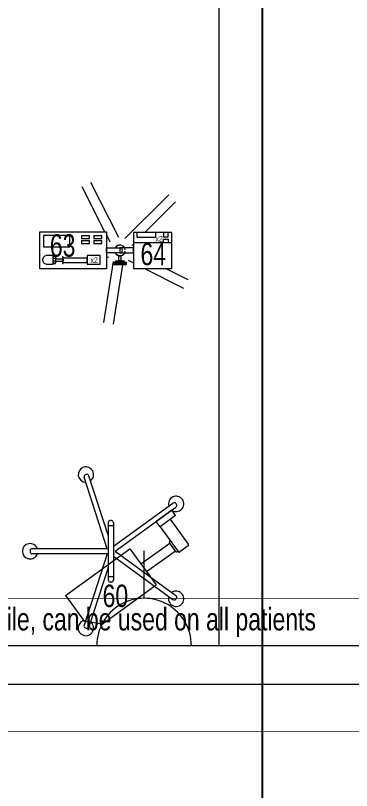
# Model space of a CAD drawing. Header units: metres. Extents: x 75097 to 220695, y -1557923 to -1361206.
# Drawn here: x 136200 to 137511, y -1461388 to -1458362 of the extents above; entities that cross this region are included whole.
import ezdxf

# ---------------------------------------------------------------- set-up
doc = ezdxf.new("R2010")
doc.units = ezdxf.units.M
doc.layers.get('0').update_dxf_attribs({"lineweight": 0})
doc.layers.add('A-100 - Copy$0$axes', color=8, linetype='Continuous')
for name, color, linetype, lineweight in [('A-100 - Copy$0$Medical Equipment and Furniture', 8, 'Continuous', 0), ('A-100 - Copy$0$Medical Equipment and Furniture1', 8, 'Continuous', 5), ('A-100 - Copy$0$Medical Equipment and Furniture2', 8, 'Continuous', 13), ('A-100 - Copy$0$Walls', 8, 'Continuous', 0)]:
    doc.layers.add(name, color=color, linetype=linetype, lineweight=lineweight)
doc.layers.add('E-POWR', color=7, linetype='Continuous', lineweight=9, true_color=0x4e7e3e)
doc.styles.add('A-100 - Copy$0$X3G_ENTITY_257CFD', font='swisscl.ttf', dxfattribs={"height": 200})

# ---------------------------------------------------------------- blocks, each defined once
blk = doc.blocks.new('NORMAL SOCKET')
at = {"layer": 'E-POWR'}
for p, q in [((0, 307.7), (0, 615.4)), ((-307.7, 0), (307.7, 0))]:
    blk.add_line(p, q, dxfattribs=at)
blk.add_ellipse((0, 0), major_axis=(32.8, 305.9), ratio=1, start_param=4.81904, end_param=7.960633, dxfattribs=at)
blk = doc.blocks.new('A-100 - Copy$0$HF12177-P')
for p, q in [((-0.0196, -0.007), (-0.1885, 0.2255)), ((0, 0), (-0.1724, 0.2372)), ((0, 0), (0.1724, 0.2372)), ((0.0196, -0.007), (0.1885, 0.2255)), ((-0.0631, -0.027), (-0.2951, -0.1024)), ((-0.12, -0.015), (-0.12, -0.019)), ((-0.112, -0.007), (0.112, -0.007)), ((-0.112, -0.027), (0.112, -0.027)), ((-0.1, -0.007), (-0.1, -0.027)), ((0.0631, -0.027), (0.2951, -0.1024)), ((0.1, -0.007), (0.1, -0.027)), ((0.12, -0.015), (0.12, -0.019)), ((-0.01, -0.0308), (-0.2889, -0.1214)), ((-0.01, -0.0308), (-0.01, -0.324)), ((0.01, -0.0308), (0.01, -0.324)), ((0.01, -0.0308), (0.2889, -0.1214))]:
    blk.add_line(p, q)
for centre, radius, start, end in [((-0.1852, 0.2378), 0.03, 325.4712, 286.5288), ((0.1852, 0.2378), 0.03, 253.4712, 214.5288), ((-0.1821, 0.2302), 0.008, 126.3733, 216), ((0, -0.017), 0.315, 125.6267, 126.3733), ((-0.1788, 0.2325), 0.008, 36, 125.6267), ((0.1788, 0.2325), 0.008, 54.3733, 144), ((0, -0.017), 0.315, 53.6267, 54.3733), ((0.1821, 0.2302), 0.008, 324, 53.6267), ((-0.112, -0.015), 0.008, 90, 180), ((-0.112, -0.019), 0.008, 180, 270), ((0.112, -0.015), 0.008, 0, 90), ((0.112, -0.019), 0.008, 270, 0), ((-0.2996, -0.1144), 0.03, 37.4712, 358.5288), ((0.2996, -0.1144), 0.03, 181.4712, 142.5288), ((-0.2926, -0.11), 0.008, 108, 197.6267), ((0, -0.017), 0.315, 197.6267, 198.3733), ((-0.2914, -0.1138), 0.008, 198.3733, 288), ((0.2914, -0.1138), 0.008, 252, 341.6267), ((0.2926, -0.11), 0.008, 342.3733, 72), ((0, -0.017), 0.315, 341.6267, 342.3733), ((0, -0.332), 0.03, 109.4712, 70.5288), ((-0.002, -0.324), 0.008, 180, 269.6267), ((0, -0.017), 0.315, 269.6267, 270.3733), ((0.002, -0.324), 0.008, 270.3733, 0)]:
    blk.add_arc(centre, radius, start, end)
blk = doc.blocks.new('A-100 - Copy$0$MONITOR ARM PLAN')
for p, q in [((0.025, -0.49375, 0), (0.025, -0.18375, 0)), ((0.025, -0.18375, 0), (0.2, -0.18375, 0)), ((0.2, -0.44375, 0), (0.2, -0.18375, 0)), ((0.2, -0.44375, 0), (0.15, -0.49375, 0)), ((0.025, -0.49375, 0), (0.15, -0.49375, 0))]:
    blk.add_line(p, q)
at = {"layer": 'A-100 - Copy$0$Medical Equipment and Furniture1'}
for p, q in [((0.025, 0.0375), (0, 0.0375)), ((0, 0.0375), (0, -0.0375)), ((0.025, 0.0375), (0.025, -0.0375)), ((0.145, 0.0125), (0.025, 0.0125)), ((0.15, 0.0075), (0.15, -0.0325)), ((0.025, -0.0375), (0, -0.0375)), ((0.025, -0.0375), (0.145, -0.0375)), ((0.09375, -0.0375), (0.09375, -0.04)), ((0.09875, -0.045), (0.13875, -0.045)), ((0.1, -0.045), (0.1, -0.18375)), ((0.1375, -0.045), (0.1375, -0.18375)), ((0.14375, -0.0375), (0.14375, -0.04))]:
    blk.add_line(p, q, dxfattribs=at)
for centre, start, end in [((0.145, 0.0075, 0), 0, 90), ((0.09875, -0.04), 180, 270), ((0.13875, -0.04), 270, 360), ((0.145, -0.0325), 270, 0)]:
    blk.add_arc(centre, 0.005, start, end, dxfattribs=at)
blk = doc.blocks.new('A-100 - Copy$0$Syringe')
at = {"layer": 'A-100 - Copy$0$Medical Equipment and Furniture2'}
for points in [[(42.9739, -11.5277), (42.7139, -11.5277), (42.7139, -11.3827), (42.9739, -11.3827), (42.9739, -11.5277)], [(42.7384, -11.5086), (42.7658, -11.5086), (42.7658, -11.475), (42.7384, -11.475)], [(42.779, -11.4899), (42.779, -11.487), (42.7748, -11.487), (42.7748, -11.5), (42.779, -11.5), (42.779, -11.497)], [(42.8023, -11.4899), (42.779, -11.4899)], [(42.779, -11.497), (42.8023, -11.497)], [(42.8055, -11.4851), (42.8055, -11.48), (42.8023, -11.48), (42.8023, -11.5069), (42.8055, -11.5069), (42.8055, -11.5019)], [(42.8055, -11.5019), (42.8984, -11.5019), (42.8984, -11.4851), (42.8055, -11.4851)], [(42.8055, -11.4899), (42.8055, -11.497)], [(42.8055, -11.497), (42.8055, -11.4899)], [(42.8055, -11.497), (42.8055, -11.4899)]]:
    blk.add_lwpolyline(points, dxfattribs=at)
for points in [[(42.8312, -11.3974), (42.7289, -11.3974), (42.7289, -11.4415), (42.8312, -11.4415)], [(42.9073, -11.3985), (42.8765, -11.3985), (42.8765, -11.4091), (42.9073, -11.4091)], [(42.956, -11.3985), (42.9252, -11.3985), (42.9252, -11.4091), (42.956, -11.4091)], [(42.9073, -11.4175), (42.8765, -11.4175), (42.8765, -11.4281), (42.9073, -11.4281)], [(42.956, -11.4175), (42.9252, -11.4175), (42.9252, -11.4281), (42.956, -11.4281)], [(42.7748, -11.487), (42.7658, -11.487), (42.7658, -11.4777), (42.7748, -11.4777)], [(42.7748, -11.4967), (42.7658, -11.4967), (42.7658, -11.5059), (42.7748, -11.5059)], [(42.9498, -11.475), (42.8984, -11.475), (42.8984, -11.5086), (42.9498, -11.5086)]]:
    blk.add_lwpolyline(points, close=True, dxfattribs=at)
at = {"layer": 'A-100 - Copy$0$Medical Equipment and Furniture2', "extrusion": (0, 0, -1)}
blk.add_ellipse((42.7384, -11.4918), major_axis=(0, 0.0168), ratio=0.733735, start_param=3.141593, end_param=6.283185, dxfattribs=at)
blk = doc.blocks.new('A-100 - Copy$0$Infusion')
at = {"layer": 'A-100 - Copy$0$Medical Equipment and Furniture2'}
for points in [[(43.0793, -11.3852), (43.0793, -11.5252), (43.2293, -11.5252), (43.2293, -11.3852), (43.0793, -11.3852)], [(43.1962, -11.4242), (43.1962, -11.4114), (43.215, -11.4114), (43.215, -11.4242)]]:
    blk.add_lwpolyline(points, dxfattribs=at)
for points in [[(43.0793, -11.3852), (43.0793, -11.4242), (43.2293, -11.4242), (43.2293, -11.3852)], [(43.0927, -11.3852), (43.0927, -11.404), (43.1673, -11.404), (43.1673, -11.3852)], [(43.1962, -11.3852), (43.1962, -11.4027), (43.215, -11.4027), (43.215, -11.3852)]]:
    blk.add_lwpolyline(points, close=True, dxfattribs=at)
blk = doc.blocks.new('A-100 - Copy$0$Infusion Syringe')
at = {"layer": 'A-100 - Copy$0$Medical Equipment and Furniture1'}
for p, q in [((43.0225, -11.4053), (42.9127, -11.1899)), ((42.9683, -11.3827), (42.8788, -11.2071)), ((43.0459, -11.409), (43.2169, -11.238)), ((43.1234, -11.3852), (43.2437, -11.2649)), ((42.9886, -11.4225), (42.9765, -11.3988)), ((43.0124, -11.4411), (43.017, -11.4365)), ((43.0234, -11.4354), (43.017, -11.4365)), ((43.0357, -11.4374), (43.0414, -11.4403)), ((43.0728, -11.4359), (43.0766, -11.432)), ((42.9753, -11.4431), (42.9739, -11.4433)), ((43.0407, -11.4693), (43.0453, -11.4647)), ((43.0444, -11.4461), (43.0414, -11.4403)), ((43.0463, -11.4583), (43.0453, -11.4647)), ((43.0791, -11.4595), (43.0793, -11.4596)), ((43.0006, -11.498), (42.9627, -11.7368)), ((42.9838, -11.4812), (42.9765, -11.4824)), ((43.0175, -11.473), (43.0233, -11.476)), ((43.0297, -11.4749), (43.0233, -11.476)), ((43.0592, -11.4932), (43.0766, -11.502)), ((43.0381, -11.5039), (43.0003, -11.7427)), ((43.1221, -11.5252), (43.2746, -11.6029)), ((43.2058, -11.5252), (43.2919, -11.5691))]:
    blk.add_line(p, q, dxfattribs=at)
for points in [[(43.0266, -11.4455), (43.0266, -11.4649), (42.9739, -11.4649), (42.9739, -11.4455)], [(43.0266, -11.4455), (43.0266, -11.4649), (43.0793, -11.4649), (43.0793, -11.4455)], [(43.043, -11.4963), (43.043, -11.5009), (43.0102, -11.5009), (43.0102, -11.4963)]]:
    blk.add_lwpolyline(points, close=True, dxfattribs=at)
for points in [[(43.0302, -11.4759), (43.0302, -11.4963), (43.0229, -11.4963), (43.0229, -11.4759)], [(43.0046, -11.5009), (43.0485, -11.5009)], [(43.0485, -11.5116), (43.0046, -11.5116)]]:
    blk.add_lwpolyline(points, dxfattribs=at)
for radius, start, end in [(0.021, 6.8276, 152.4616), (0.021, 207.5384, 353.1724), (0.00972, 270, 90)]:
    blk.add_arc((43.0266, -11.4552), radius, start, end, dxfattribs=at)
for centre in [(43.0046, -11.5062), (43.0101, -11.5062), (43.0156, -11.5062), (43.0211, -11.5062), (43.0266, -11.5062), (43.0321, -11.5062), (43.0375, -11.5062), (43.043, -11.5062), (43.0485, -11.5062)]:
    blk.add_ellipse(centre, major_axis=(0, -0.00537), ratio=0.510594, start_param=3.141593, end_param=9.424778, dxfattribs=at)
for name in ['A-100 - Copy$0$Syringe', 'A-100 - Copy$0$Infusion']:
    blk.add_blockref(name, (0, 0), dxfattribs=at)
blk = doc.blocks.new('A-100 - Copy')
at = {"layer": 'A-100 - Copy$0$axes'}
blk.add_line((137163.3, -1477297.4, 0), (137163.3, -1387547.7, 0), dxfattribs=at)
at = {"layer": 'A-100 - Copy$0$Medical Equipment and Furniture'}
blk.add_line((136993.3, -1458322.7, 0), (136993.3, -1460822.7, 0), dxfattribs=at)
at = {"layer": 'A-100 - Copy$0$Walls', "elevation": 0}
for points in [[(134463.3, -1460822.7), (144478.3, -1460822.7), (144478.3, -1456495.2)], [(134463.3, -1460972.7), (148420.5, -1460972.7)]]:
    blk.add_lwpolyline(points, dxfattribs=at)
at = {"layer": 'A-100 - Copy$0$Medical Equipment and Furniture', "xscale": 1000, "yscale": 1000, "zscale": 1000}
blk.add_blockref('A-100 - Copy$0$Infusion Syringe', (93580.9, -1447824.2, 0), dxfattribs=at)
at = {"layer": 'A-100 - Copy$0$Medical Equipment and Furniture', "extrusion": (-1.92689e-13, -1.39405e-12, -1), "xscale": -1000.000000000002, "yscale": 1000.000000000002, "zscale": -1000.000000000002, "rotation": 90.01496832471715}
blk.add_blockref('A-100 - Copy$0$HF12177-P', (-136589, -1460454.3, 0), dxfattribs=at)
at = {"layer": 'A-100 - Copy$0$Medical Equipment and Furniture', "xscale": 1000, "yscale": 1000, "zscale": 1000, "rotation": 305.9850316752795}
blk.add_blockref('A-100 - Copy$0$MONITOR ARM PLAN', (136779.5, -1460315.9, 0), dxfattribs=at)
at = {"layer": 'A-100 - Copy$0$Medical Equipment and Furniture', "char_height": 87.47, "attachment_point": 2, "style": 'A-100 - Copy$0$X3G_ENTITY_257CFD'}
for s, insert in [('63', (136384, -1459216.3, 0)), ('64', (136737.6, -1459249.7, 0)), ('60', (136589.7, -1460584.5, 0))]:
    blk.add_mtext(s, dxfattribs=dict(at, insert=insert))
at = {"layer": 'A-100 - Copy$0$Medical Equipment and Furniture', "attachment_point": 2, "style": 'A-100 - Copy$0$X3G_ENTITY_257CFD'}
for s, insert, char_height, width in [('x2', (136760.4, -1459222.8, 0), 21.87, 20.636), ('x2', (136506.9, -1459306.2, 0), 21.87, 20.636), ('60 is mobile, can be used on all patients', (136574.6, -1460675.7, 0), 87.473, 3260.537)]:
    blk.add_mtext(s, dxfattribs=dict(at, insert=insert, char_height=char_height, width=width))

msp = doc.modelspace()

# ---------------------------------------------------------------- linework, layer by layer
at = {"layer": 'E-POWR', "const_width": 3, "elevation": 0}
msp.add_lwpolyline([(144178.7, -1457030), (144178.7, -1460637.6), (139198.3, -1460637.6), (136701.6, -1460637.6), (132265.4, -1460638.5), (129750.7, -1460638.5), (127228.4, -1460637.6), (124640, -1460637.6), (124640, -1455422.3), (133289.4, -1455422.3)], dxfattribs=at)
at = {"layer": 'E-POWR', "const_width": 3}
msp.add_lwpolyline([(145662.5, -1461157.3), (135662.5, -1461157.3)], dxfattribs=at)

# ---------------------------------------------------------------- block references
at = {"layer": 'E-POWR', "color": 85, "xscale": 0.6, "yscale": 0.6, "zscale": 0.6}
msp.add_blockref('NORMAL SOCKET', (136701.6, -1460822.3, 0), dxfattribs=at)

# ---------------------------------------------------------------- next in the draw order: block references
msp.add_blockref('A-100 - Copy', (0, 0))

doc.saveas('drawing.dxf')
